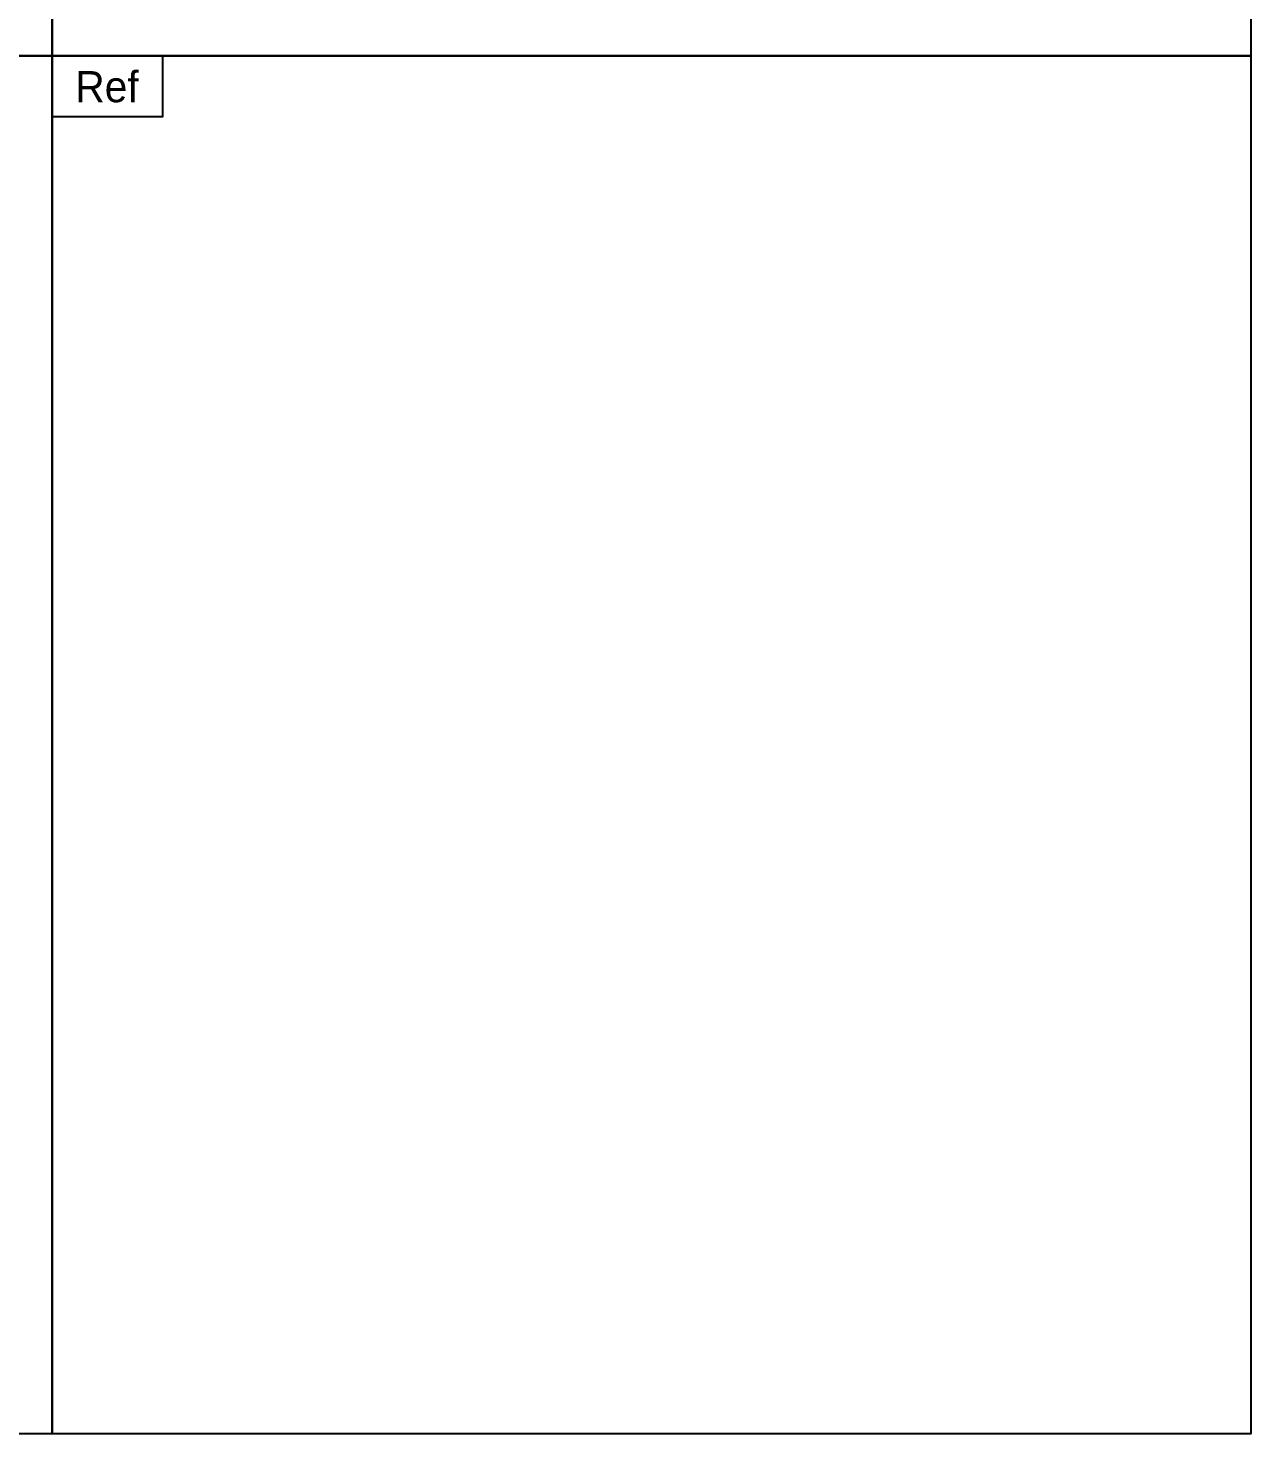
# Model space of a CAD drawing. Header units: millimetres. Extents: x 57 to 1212, y -970 to 358.
# Drawn here: x 623 to 1212, y -970 to -293 of the extents above; entities that cross this region are included whole.
import ezdxf

# ---------------------------------------------------------------- set-up
doc = ezdxf.new("R2010")
doc.units = ezdxf.units.MM
doc.header["$LTSCALE"] = 0.3
doc.layers.add('DIM', color=3, linetype='Continuous')
doc.styles.get("Standard").update_dxf_attribs({"font": 'simplex.shx'})

msp = doc.modelspace()

# ---------------------------------------------------------------- linework, layer by layer
at = {"layer": 'DIM'}
for points in [[(57.4644, 357.9149), (634.9146, 357.9149), (634.9146, -306.029), (57.4644, -306.029)], [(634.9146, 357.9149), (1212.3648, 357.9149), (1212.3648, -306.029), (634.9146, -306.029)], [(57.4644, -306.029), (634.9146, -306.029), (634.9146, -969.973), (57.4644, -969.973)], [(634.9146, -306.029), (688.0651, -306.029), (688.0651, -335.4165), (634.9146, -335.4165)], [(634.9146, -306.029), (1212.3648, -306.029), (1212.3648, -969.973), (634.9146, -969.973)]]:
    msp.add_lwpolyline(points, close=True, dxfattribs=at)

# ---------------------------------------------------------------- texts
at = {"layer": 'DIM', "insert": (661.3568, -321.0672), "char_height": 15, "width": 35.8934, "attachment_point": 5}
msp.add_mtext('{\\f新細明體|b0|i0|c136|p54;Ref}', dxfattribs=at)

doc.saveas('drawing.dxf')
